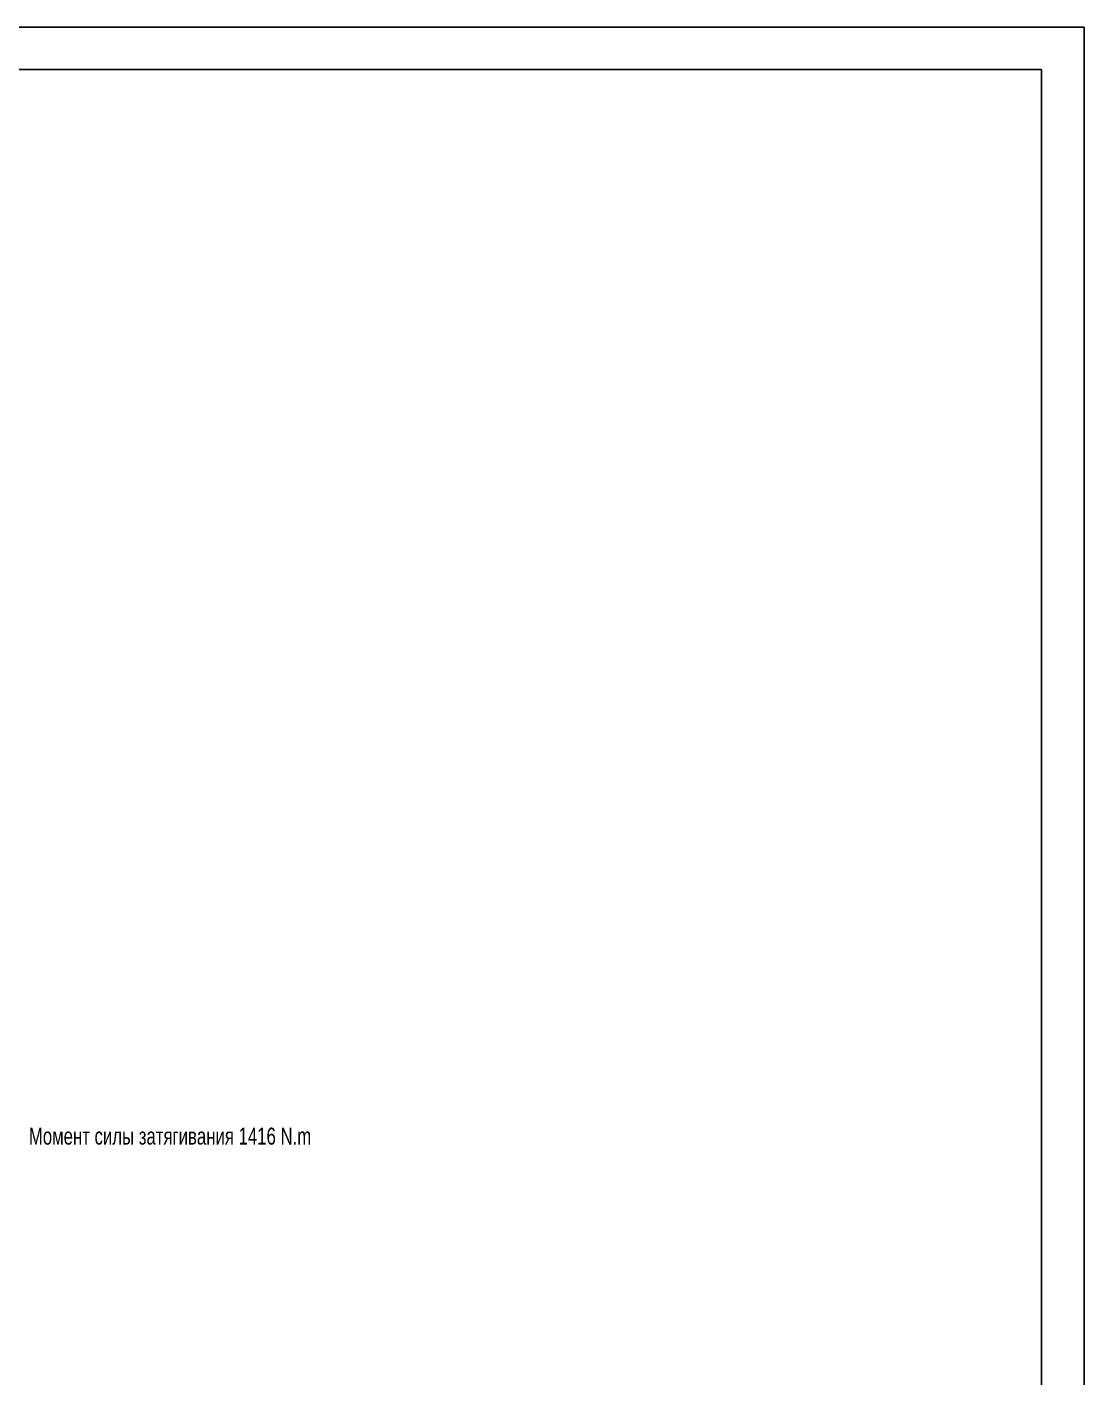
# Model space of a CAD drawing. Header units: millimetres. Extents: x 0 to 8400, y -232 to 5940.
# Drawn here: x 5908 to 8400, y 2758 to 5940 of the extents above; entities that cross this region are included whole.
import ezdxf

# ---------------------------------------------------------------- set-up
doc = ezdxf.new("R2010")
doc.units = ezdxf.units.MM
doc.header["$LTSCALE"] = 200
doc.layers.add('01', color=7, linetype='Continuous')
doc.layers.add('02', color=1, linetype='Continuous')
doc.styles.get("Standard").update_dxf_attribs({"font": 'isocp', "width": 0.707, "bigfont": 'intecad.shx'})

# ---------------------------------------------------------------- blocks, each defined once
blk = doc.blocks.new('*U121')
at = {"layer": '01'}
for points in [[(415, 292), (25, 292)], [(415, 5), (415, 292)]]:
    blk.add_lwpolyline(points, dxfattribs=at)
at = {"layer": '02'}
for points in [[(420, 297), (0, 297)], [(420, 0), (420, 297)]]:
    blk.add_lwpolyline(points, dxfattribs=at)

msp = doc.modelspace()

# ---------------------------------------------------------------- block references
at = {"layer": '01', "xscale": 20, "yscale": 20, "zscale": 20}
msp.add_blockref('*U121', (0, 0), dxfattribs=at)

# ---------------------------------------------------------------- texts
at = {"layer": '01', "insert": (5912.5775, 3346.1564), "char_height": 40, "attachment_point": 1}
msp.add_mtext('{\\fArial|b0|i0|c204|p34;\\C3;Момент силы затягивания 1416\\fArial|b0|i0|c0|p34; N.m}', dxfattribs=at)

doc.saveas('drawing.dxf')
